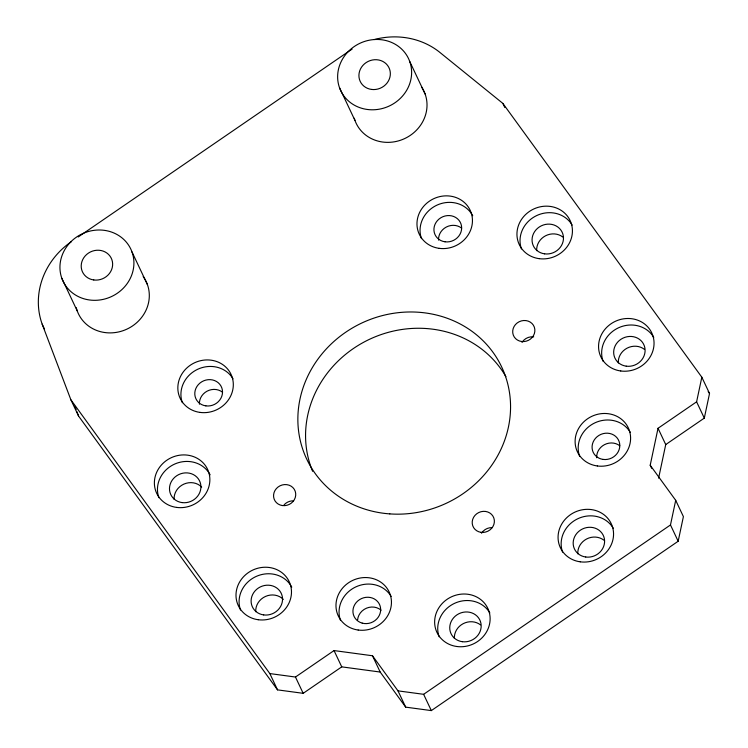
<?xml version="1.0" encoding="UTF-8"?>
<svg xmlns="http://www.w3.org/2000/svg" width="748" height="748" viewBox="0 0 748 748"><rect width="100%" height="100%" fill="white"/><g stroke="black" fill="none" stroke-linecap="round" stroke-linejoin="round"><path stroke-width="1.12" d="M651.639 468.285L650.199 465.228L658.034 428.286L696.603 401.826L701.83 377.207L502.88 103.42L439.076 51.771A75.006 69.246 -25.3 0 0 374.262 39.55M658.605 478.159L665.729 444.574L658.034 428.286M71.509 241.576A75.006 69.246 -25.3 0 0 42.15 324.099L70.892 399.806L269.841 673.583L295.469 677.034L334.038 650.573L372.485 655.762L380.19 672.041L405.697 707.14L431.325 710.6L678.174 541.243L670.479 524.956L675.706 500.328L650.199 465.228M678.174 541.243L683.401 516.616L675.706 500.328M665.729 444.574L704.307 418.113L709.534 393.485L701.83 377.207M78.241 236.957L349.223 51.042A75.006 69.246 -25.3 0 1 352.093 49.162M70.892 399.806L78.587 416.084L277.536 689.871L303.174 693.321L341.743 666.861L380.19 672.041M372.485 655.762L397.992 690.862L423.62 694.312L670.479 524.956M708.16 391.606L709.534 393.485M696.603 401.826L704.307 418.113M502.88 103.42L504.807 107.497M409.717 61.448A37.503 34.623 -25.3 0 1 367.24 109.46A37.503 34.623 -25.3 0 1 346.932 52.986A37.503 34.623 -25.3 0 1 409.717 61.448L425.116 94.024M339.545 87.815L354.945 120.391M423.62 694.312L431.325 710.6M397.992 690.862L405.697 707.14M334.038 650.573L341.743 666.861M132.013 251.983A37.503 34.623 -25.3 0 1 89.536 299.985A37.503 34.623 -25.3 0 1 69.227 243.521A37.503 34.623 -25.3 0 1 132.013 251.983L147.403 284.558M295.469 677.034L303.174 693.321M269.841 673.583L277.536 689.871M61.841 278.34L77.231 310.916M42.15 324.099L44.553 329.185M74.894 406.351L76.128 409.595M76.941 411.765L78.587 416.084M603.075 361.256A28.125 25.965 -25.3 0 1 618.334 327.876A28.125 25.965 -25.3 0 1 653.771 337.385M579.616 456.252A28.125 25.965 -25.3 0 1 594.875 422.863A28.125 25.965 -25.3 0 1 630.321 432.381M438.562 240.127A14.062 12.987 -25.3 0 1 446.332 227.037A14.062 12.987 -25.3 0 1 461.61 228.121M199.426 404.191A14.062 12.987 -25.3 0 1 207.196 391.111A14.062 12.987 -25.3 0 1 222.474 392.186M357.581 620.045A14.062 12.987 -25.3 0 1 366.501 608.18A14.062 12.987 -25.3 0 1 381.097 610.209M596.708 457.748A14.062 12.987 -25.3 0 1 604.478 444.658A14.062 12.987 -25.3 0 1 619.746 445.743M439.151 636.782A28.125 25.965 -25.3 0 1 454.41 603.402A28.125 25.965 -25.3 0 1 489.846 612.911M536.69 250.645A15.942 14.717 -25.3 0 1 545.498 235.816A15.942 14.717 -25.3 0 1 562.805 237.041M562.571 552.099A28.125 25.965 -25.3 0 1 577.83 518.719A28.125 25.965 -25.3 0 1 613.276 528.228M454.391 638.493A15.942 14.717 -25.3 0 1 463.199 623.664A15.942 14.717 -25.3 0 1 480.506 624.889M284.034 504.9A11.248 10.388 -25.3 0 1 293.609 500.861M618.316 362.967A15.942 14.717 -25.3 0 1 627.123 348.138A15.942 14.717 -25.3 0 1 644.43 349.363M481.525 533.221A11.248 10.388 -25.3 0 1 492.249 527.63M312.608 471.305A107.824 99.54 -25.3 0 1 367.951 340.05A107.824 99.54 -25.3 0 1 505.947 376.702M521.45 248.934A28.125 25.965 -25.3 0 1 536.709 215.555A28.125 25.965 -25.3 0 1 572.155 225.064M340.48 620.316A28.125 25.965 -25.3 0 1 355.739 586.937A28.125 25.965 -25.3 0 1 391.176 596.446M182.344 402.695A28.125 25.965 -25.3 0 1 197.603 369.316A28.125 25.965 -25.3 0 1 233.039 378.825M577.811 553.819A15.942 14.717 -25.3 0 1 586.619 538.981A15.942 14.717 -25.3 0 1 603.926 540.215M421.479 238.631A28.125 25.965 -25.3 0 1 437.3 204.989A28.125 25.965 -25.3 0 1 472.736 215.751M522.02 342.378A11.248 10.388 -25.3 0 1 533.698 336.881M255.751 611.714A15.942 14.717 -25.3 0 1 265.493 596.437A15.942 14.717 -25.3 0 1 283.314 599.419M240.51 610.003A28.125 25.965 -25.3 0 1 256.33 576.371A28.125 25.965 -25.3 0 1 291.767 587.124M174.125 499.393A15.942 14.717 -25.3 0 1 183.877 484.115A15.942 14.717 -25.3 0 1 201.689 487.098M158.885 497.682A28.125 25.965 -25.3 0 1 174.705 464.05A28.125 25.965 -25.3 0 1 210.141 474.812M421.535 86.955A37.503 34.623 -25.3 0 1 404.593 138.614A37.503 34.623 -25.3 0 1 354.253 118.24M143.177 276.564A37.503 34.623 -25.3 0 1 126.879 329.148A37.503 34.623 -25.3 0 1 76.259 307.662M597.315 465.967A28.125 25.965 -25.3 0 0 629.171 429.96A28.125 25.965 -25.3 0 0 582.084 423.611A28.125 25.965 -25.3 0 0 597.315 465.967M620.765 370.98A28.125 25.965 -25.3 0 0 652.621 334.973A28.125 25.965 -25.3 0 0 605.534 328.624A28.125 25.965 -25.3 0 0 620.765 370.98M626.244 366.174A15.942 14.717 -25.3 0 0 644.299 345.772A15.942 14.717 -25.3 0 0 617.614 342.173A15.942 14.717 -25.3 0 0 626.244 366.174M205.887 405.874A14.062 12.987 -25.3 0 0 221.81 387.866A14.062 12.987 -25.3 0 0 198.267 384.696A14.062 12.987 -25.3 0 0 205.887 405.874M445.023 241.8A14.062 12.987 -25.3 0 0 460.946 223.802A14.062 12.987 -25.3 0 0 437.402 220.623A14.062 12.987 -25.3 0 0 445.023 241.8M362.228 623.131A14.062 12.987 -25.3 0 0 380.423 607.17A14.062 12.987 -25.3 0 0 357.74 600.99A14.062 12.987 -25.3 0 0 362.228 623.131M603.159 459.422A14.062 12.987 -25.3 0 0 619.092 441.423A14.062 12.987 -25.3 0 0 595.548 438.244A14.062 12.987 -25.3 0 0 603.159 459.422M544.628 253.853A15.942 14.717 -25.3 0 0 562.674 233.451A15.942 14.717 -25.3 0 0 535.998 229.851A15.942 14.717 -25.3 0 0 544.628 253.853M521.562 341.49A11.248 10.388 -25.3 0 0 534.306 327.082A11.248 10.388 -25.3 0 0 515.475 324.548A11.248 10.388 -25.3 0 0 521.562 341.49M456.841 646.506A28.125 25.965 -25.3 0 0 488.696 610.499A28.125 25.965 -25.3 0 0 441.61 604.15A28.125 25.965 -25.3 0 0 456.841 646.506M585.749 557.017A15.942 14.717 -25.3 0 0 603.795 536.615A15.942 14.717 -25.3 0 0 577.119 533.015A15.942 14.717 -25.3 0 0 585.749 557.017M462.32 641.7A15.942 14.717 -25.3 0 0 480.375 621.298A15.942 14.717 -25.3 0 0 453.69 617.698A15.942 14.717 -25.3 0 0 462.32 641.7M282.426 505.555A11.248 10.388 -25.3 0 0 295.17 491.155A11.248 10.388 -25.3 0 0 276.339 488.612A11.248 10.388 -25.3 0 0 282.426 505.555M481.067 532.333A11.248 10.388 -25.3 0 0 493.811 517.925A11.248 10.388 -25.3 0 0 474.98 515.391A11.248 10.388 -25.3 0 0 481.067 532.333M389.83 513.895A107.824 99.54 -25.3 0 0 502.665 369.129A107.824 99.54 -25.3 0 0 320.144 356.188A107.824 99.54 -25.3 0 0 389.83 513.895M539.14 258.658A28.125 25.965 -25.3 0 0 571.005 222.652A28.125 25.965 -25.3 0 0 523.918 216.303A28.125 25.965 -25.3 0 0 539.14 258.658M358.17 630.031A28.125 25.965 -25.3 0 0 390.026 594.034A28.125 25.965 -25.3 0 0 342.939 587.685A28.125 25.965 -25.3 0 0 358.17 630.031M200.034 412.41A28.125 25.965 -25.3 0 0 231.889 376.412A28.125 25.965 -25.3 0 0 184.803 370.064A28.125 25.965 -25.3 0 0 200.034 412.41M439.17 248.345A28.125 25.965 -25.3 0 0 471.025 212.339A28.125 25.965 -25.3 0 0 423.938 205.999A28.125 25.965 -25.3 0 0 439.17 248.345M580.261 561.823A28.125 25.965 -25.3 0 0 612.126 525.816A28.125 25.965 -25.3 0 0 565.039 519.467A28.125 25.965 -25.3 0 0 580.261 561.823M263.679 614.921A15.942 14.717 -25.3 0 0 281.734 594.52A15.942 14.717 -25.3 0 0 255.049 590.92A15.942 14.717 -25.3 0 0 263.679 614.921M258.2 619.727A28.125 25.965 -25.3 0 0 290.056 583.721A28.125 25.965 -25.3 0 0 242.969 577.372A28.125 25.965 -25.3 0 0 258.2 619.727M176.575 507.406A28.125 25.965 -25.3 0 0 208.44 471.399A28.125 25.965 -25.3 0 0 161.353 465.05A28.125 25.965 -25.3 0 0 176.575 507.406M182.063 502.6A15.942 14.717 -25.3 0 0 200.109 482.198A15.942 14.717 -25.3 0 0 173.433 478.598A15.942 14.717 -25.3 0 0 182.063 502.6M371.494 89.433A15.942 14.717 -25.3 0 0 389.54 69.031A15.942 14.717 -25.3 0 0 362.864 65.431A15.942 14.717 -25.3 0 0 371.494 89.433M93.781 279.967A15.942 14.717 -25.3 0 0 111.835 259.556A15.942 14.717 -25.3 0 0 85.15 255.966A15.942 14.717 -25.3 0 0 93.781 279.967"/></g></svg>
